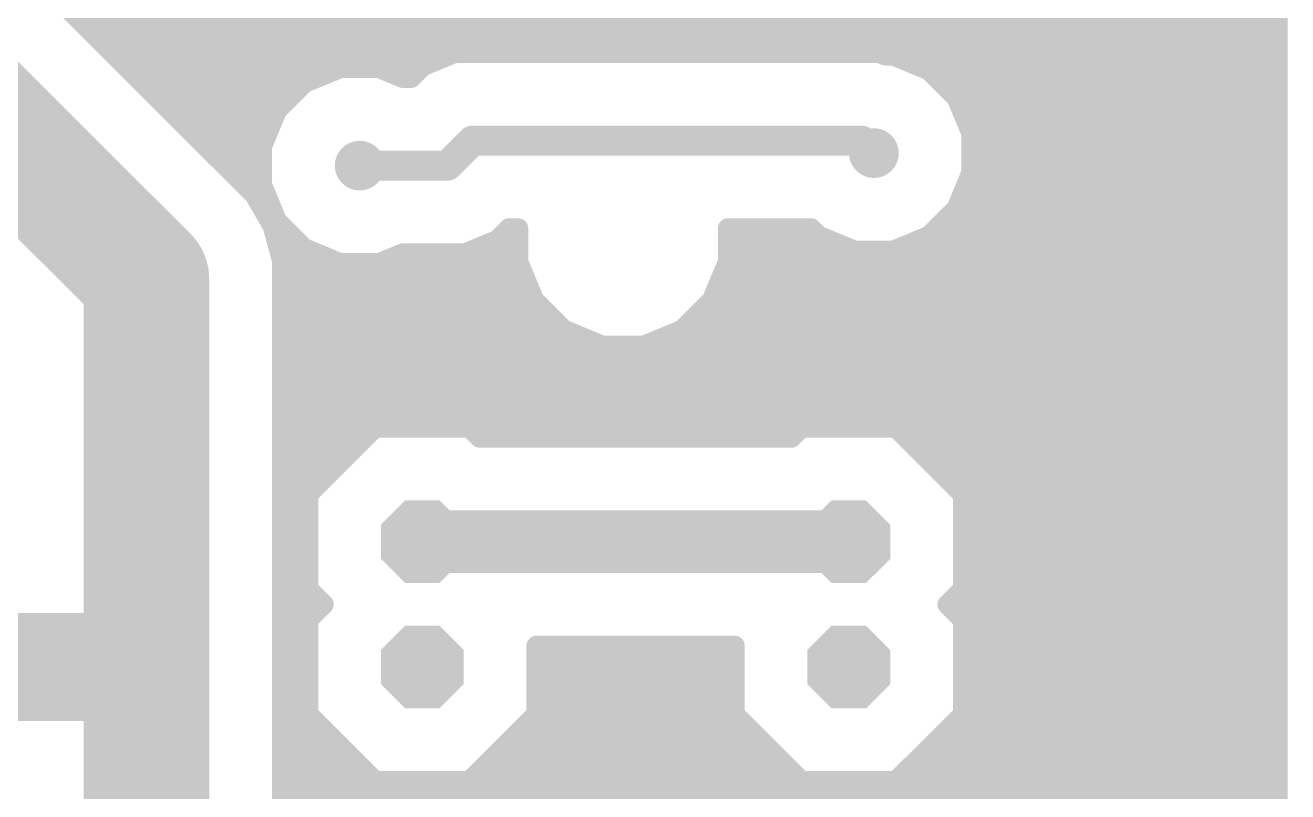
# Model space of a CAD drawing. Extents: x 0 to 141, y 0 to 150.
# Drawn here: x 20.91 to 46.48, y 93.99 to 109.52 of the extents above; entities that cross this region are included whole.
import ezdxf

# ---------------------------------------------------------------- set-up
doc = ezdxf.new("R2010")
doc.units = 0
for name, color, linetype in [('16', 175, 'CONTINUOUS'), ('17', 82, 'CONTINUOUS'), ('18', 82, 'CONTINUOUS')]:
    doc.layers.add(name, color=color, linetype=linetype)

# ---------------------------------------------------------------- blocks, each defined once
blk = doc.blocks.new('OCTAGONP')
at = {"const_width": 0.5}
blk.add_lwpolyline([(-0.25, -0.1036), (-0.25, 0.1036), (-0.1036, 0.25), (0.1036, 0.25), (0.25, 0.1036), (0.25, -0.1036), (0.1036, -0.25), (-0.1036, -0.25), (-0.25, -0.1036), (-0.25, 0.1036)], dxfattribs=at)
blk = doc.blocks.new('ROUNDV')
at = {"const_width": 0.5}
blk.add_lwpolyline([(0, -0.25, 1), (0, 0.25, 1), (0, -0.25)], format="xyb", dxfattribs=at)

msp = doc.modelspace()

# ---------------------------------------------------------------- linework, layer by layer
at = {"layer": '16'}
for points, const_width in [([(46.2788, 130.2673), (46.2788, 87.3055)], 0.4064), ([(23.368, 104.394), (18.542, 109.22)], 2.54), ([(25.5631, 106.0784), (21.2852, 110.3563)], 0.4064), ([(21.9135, 109.728), (46.2788, 109.728)], 0.4064), ([(22.3199, 109.3216), (46.2788, 109.3216)], 0.4064), ([(22.7263, 108.9152), (29.4957, 108.9152)], 0.4064), ([(29.6183, 108.966), (28.9648, 108.6953)], 0.4064), ([(38.1997, 108.966), (29.6183, 108.966)], 0.4064), ([(38.3339, 108.9104), (38.1997, 108.966)], 0.4064), ([(38.3223, 108.9152), (46.2788, 108.9152)], 0.4064), ([(38.4931, 108.9104), (38.3339, 108.9104)], 0.4064), ([(39.2195, 108.6095), (38.4931, 108.9104)], 0.4064), ([(23.1327, 108.5088), (26.9365, 108.5088)], 0.4064), ([(27.2929, 108.6564), (26.5665, 108.3555)], 0.4064), ([(28.0791, 108.6564), (27.2929, 108.6564)], 0.4064), ([(28.5581, 108.458), (28.0791, 108.6564)], 0.4064), ([(28.4355, 108.5088), (28.7783, 108.5088)], 0.4064), ([(28.9648, 108.6953), (28.7275, 108.458)], 0.4064), ([(39.7755, 108.0535), (39.2195, 108.6095)], 0.4064), ([(39.3202, 108.5088), (46.2788, 108.5088)], 0.4064), ([(26.5665, 108.3555), (26.0105, 107.7995)], 0.4064), ([(28.7275, 108.458), (28.5581, 108.458)], 0.4064), ([(23.5391, 108.1024), (26.3133, 108.1024)], 0.4064), ([(39.7266, 108.1024), (46.2788, 108.1024)], 0.4064), ([(40.0764, 107.3271), (39.7755, 108.0535)], 0.4064), ([(26.0105, 107.7995), (25.7096, 107.0731)], 0.4064), ([(23.9455, 107.696), (25.9676, 107.696)], 0.4064), ([(39.9236, 107.696), (46.2788, 107.696)], 0.4064), ([(24.3519, 107.2896), (25.7993, 107.2896)], 0.4064), ([(29.464, 106.68), (29.972, 107.188)], 0.6096), ([(29.972, 107.188), (37.846, 107.188)], 0.6096), ([(37.846, 107.188), (38.1, 106.934)], 0.6096), ([(40.0764, 106.5409), (40.0764, 107.3271)], 0.4064), ([(40.0764, 107.2896), (46.2788, 107.2896)], 0.4064), ([(25.7096, 107.0731), (25.7096, 106.2869)], 0.4064), ([(24.7583, 106.8832), (25.7096, 106.8832)], 0.4064), ([(27.686, 106.68), (29.464, 106.68)], 0.6096), ([(40.0764, 106.8832), (46.2788, 106.8832)], 0.4064), ([(25.1647, 106.4768), (25.7096, 106.4768)], 0.4064), ([(39.7755, 105.8145), (40.0764, 106.5409)], 0.4064), ([(40.0499, 106.4768), (46.2788, 106.4768)], 0.4064), ([(25.7096, 106.2869), (26.0105, 105.5605)], 0.4064), ([(25.9243, 105.4528), (25.5631, 106.0784)], 0.4064), ([(25.5677, 106.0704), (25.7993, 106.0704)], 0.4064), ([(39.8815, 106.0704), (46.2788, 106.0704)], 0.4064), ([(25.8023, 105.664), (25.9676, 105.664)], 0.4064), ([(39.2195, 105.2585), (39.7755, 105.8145)], 0.4064), ([(39.6251, 105.664), (46.2788, 105.664)], 0.4064), ([(23.368, 96.266), (23.368, 104.394)], 2.54), ([(26.1112, 104.7552), (25.9243, 105.4528)], 0.4064), ([(26.0105, 105.5605), (26.5665, 105.0045)], 0.4064), ([(30.4712, 105.1727), (30.7085, 105.41)], 0.4064), ([(30.7085, 105.41), (30.8968, 105.41)], 0.4064), ([(30.8968, 105.41), (30.8968, 104.7337)], 0.4064), ([(35.1432, 104.7337), (35.1432, 105.41)], 0.4064), ([(35.1432, 105.41), (36.8289, 105.41)], 0.4064), ([(36.8289, 105.41), (36.9805, 105.2585)], 0.4064), ([(25.9766, 105.2576), (26.3133, 105.2576)], 0.4064), ([(29.8177, 104.902), (30.4712, 105.1727)], 0.4064), ([(30.5561, 105.2576), (30.8968, 105.2576)], 0.4064), ([(35.1432, 105.2576), (36.9826, 105.2576)], 0.4064), ([(36.9805, 105.2585), (37.7069, 104.9576)], 0.4064), ([(38.4931, 104.9576), (39.2195, 105.2585)], 0.4064), ([(39.2174, 105.2576), (46.2788, 105.2576)], 0.4064), ([(26.5665, 105.0045), (27.2929, 104.7036)], 0.4064), ([(28.0791, 104.7036), (28.5581, 104.902)], 0.4064), ([(28.5581, 104.902), (29.8177, 104.902)], 0.4064), ([(37.7069, 104.9576), (38.4931, 104.9576)], 0.4064), ([(26.0855, 104.8512), (26.9365, 104.8512)], 0.4064), ([(26.1112, 93.1337), (26.1112, 104.7552)], 0.4064), ([(27.2929, 104.7036), (28.0791, 104.7036)], 0.4064), ([(28.4355, 104.8512), (30.8968, 104.8512)], 0.4064), ([(30.8968, 104.7337), (31.22, 103.9533)], 0.4064), ([(34.82, 103.9533), (35.1432, 104.7337)], 0.4064), ([(35.1432, 104.8512), (46.2788, 104.8512)], 0.4064), ([(26.1112, 104.4448), (31.0165, 104.4448)], 0.4064), ([(35.0235, 104.4448), (46.2788, 104.4448)], 0.4064), ([(26.1112, 104.0384), (31.1848, 104.0384)], 0.4064), ([(31.22, 103.9533), (31.8173, 103.356)], 0.4064), ([(34.2227, 103.356), (34.82, 103.9533)], 0.4064), ([(34.8552, 104.0384), (46.2788, 104.0384)], 0.4064), ([(26.1112, 103.632), (31.5413, 103.632)], 0.4064), ([(34.4987, 103.632), (46.2788, 103.632)], 0.4064), ([(31.8173, 103.356), (32.5977, 103.0328)], 0.4064), ([(33.4423, 103.0328), (34.2227, 103.356)], 0.4064), ([(26.1112, 103.2256), (32.1322, 103.2256)], 0.4064), ([(33.9078, 103.2256), (46.2788, 103.2256)], 0.4064), ([(32.5977, 103.0328), (33.4423, 103.0328)], 0.4064), ([(26.1112, 102.8192), (46.2788, 102.8192)], 0.4064), ([(26.1112, 102.4128), (46.2788, 102.4128)], 0.4064), ([(26.1112, 102.0064), (46.2788, 102.0064)], 0.4064), ([(26.1112, 101.6), (46.2788, 101.6)], 0.4064), ([(27.9986, 101.3714), (26.6446, 100.0174)], 0.4064), ([(29.9134, 101.3714), (27.9986, 101.3714)], 0.4064), ([(30.1166, 101.1682), (29.9134, 101.3714)], 0.4064), ([(36.6346, 101.3714), (36.4314, 101.1682)], 0.4064), ([(38.5494, 101.3714), (36.6346, 101.3714)], 0.4064), ([(39.9034, 100.0174), (38.5494, 101.3714)], 0.4064), ([(26.1112, 101.1936), (27.8208, 101.1936)], 0.4064), ([(30.0912, 101.1936), (36.4568, 101.1936)], 0.4064), ([(36.4314, 101.1682), (30.1166, 101.1682)], 0.4064), ([(38.7272, 101.1936), (46.2788, 101.1936)], 0.4064), ([(26.1112, 100.7872), (27.4144, 100.7872)], 0.4064), ([(39.1336, 100.7872), (46.2788, 100.7872)], 0.4064), ([(26.1112, 100.3808), (27.008, 100.3808)], 0.4064), ([(39.54, 100.3808), (46.2788, 100.3808)], 0.4064), ([(26.1112, 99.9744), (26.6446, 99.9744)], 0.4064), ([(26.6446, 100.0174), (26.6446, 98.1026)], 0.4064), ([(39.9034, 98.1026), (39.9034, 100.0174)], 0.4064), ([(39.9034, 99.9744), (46.2788, 99.9744)], 0.4064), ([(26.1112, 99.568), (26.6446, 99.568)], 0.4064), ([(39.9034, 99.568), (46.2788, 99.568)], 0.4064), ([(28.956, 99.06), (37.592, 99.06)], 1.27), ([(26.1112, 99.1616), (26.6446, 99.1616)], 0.4064), ([(39.9034, 99.1616), (46.2788, 99.1616)], 0.4064), ([(26.1112, 98.7552), (26.6446, 98.7552)], 0.4064), ([(39.9034, 98.7552), (46.2788, 98.7552)], 0.4064), ([(26.1112, 98.3488), (26.6446, 98.3488)], 0.4064), ([(39.9034, 98.3488), (46.2788, 98.3488)], 0.4064), ([(26.6446, 98.1026), (26.9572, 97.79)], 0.4064), ([(39.5908, 97.79), (39.9034, 98.1026)], 0.4064), ([(26.1112, 97.9424), (26.8048, 97.9424)], 0.4064), ([(26.9572, 97.79), (26.6446, 97.4774)], 0.4064), ([(39.9034, 97.4774), (39.5908, 97.79)], 0.4064), ([(39.7432, 97.9424), (46.2788, 97.9424)], 0.4064), ([(26.1112, 97.536), (26.7032, 97.536)], 0.4064), ([(26.6446, 97.4774), (26.6446, 95.5626)], 0.4064), ([(39.8448, 97.536), (46.2788, 97.536)], 0.4064), ([(39.9034, 95.5626), (39.9034, 97.4774)], 0.4064), ([(20.066, 96.52), (23.114, 96.52)], 2.1844), ([(23.114, 96.52), (23.368, 96.266)], 2.1844), ([(23.368, 90.0684), (23.368, 96.266)], 2.54), ([(26.1112, 97.1296), (26.6446, 97.1296)], 0.4064), ([(39.9034, 97.1296), (46.2788, 97.1296)], 0.4064), ([(26.1112, 96.7232), (26.6446, 96.7232)], 0.4064), ([(31.2674, 95.5626), (31.2674, 96.9518)], 0.4064), ([(31.2674, 96.9518), (35.2806, 96.9518)], 0.4064), ([(31.2674, 96.7232), (35.2806, 96.7232)], 0.4064), ([(35.2806, 96.9518), (35.2806, 95.5626)], 0.4064), ([(39.9034, 96.7232), (46.2788, 96.7232)], 0.4064), ([(26.1112, 96.3168), (26.6446, 96.3168)], 0.4064), ([(31.2674, 96.3168), (35.2806, 96.3168)], 0.4064), ([(39.9034, 96.3168), (46.2788, 96.3168)], 0.4064), ([(26.1112, 95.9104), (26.6446, 95.9104)], 0.4064), ([(31.2674, 95.9104), (35.2806, 95.9104)], 0.4064), ([(39.9034, 95.9104), (46.2788, 95.9104)], 0.4064), ([(26.1112, 95.504), (26.7032, 95.504)], 0.4064), ([(26.6446, 95.5626), (27.9986, 94.2086)], 0.4064), ([(29.9134, 94.2086), (31.2674, 95.5626)], 0.4064), ([(31.2088, 95.504), (35.3392, 95.504)], 0.4064), ([(35.2806, 95.5626), (36.6346, 94.2086)], 0.4064), ([(38.5494, 94.2086), (39.9034, 95.5626)], 0.4064), ([(39.8448, 95.504), (46.2788, 95.504)], 0.4064), ([(26.1112, 95.0976), (27.1096, 95.0976)], 0.4064), ([(30.8024, 95.0976), (35.7456, 95.0976)], 0.4064), ([(39.4384, 95.0976), (46.2788, 95.0976)], 0.4064), ([(26.1112, 94.6912), (27.516, 94.6912)], 0.4064), ([(30.396, 94.6912), (36.152, 94.6912)], 0.4064), ([(39.032, 94.6912), (46.2788, 94.6912)], 0.4064), ([(26.1112, 94.2848), (27.9224, 94.2848)], 0.4064), ([(27.9986, 94.2086), (29.9134, 94.2086)], 0.4064), ([(29.9896, 94.2848), (36.5584, 94.2848)], 0.4064), ([(36.6346, 94.2086), (38.5494, 94.2086)], 0.4064), ([(38.6256, 94.2848), (46.2788, 94.2848)], 0.4064), ([(26.1112, 93.8784), (46.2788, 93.8784)], 0.4064)]:
    msp.add_lwpolyline(points, dxfattribs=dict(at, const_width=const_width))
for points, const_width in [([(22.3199, 109.4232, 1), (22.3199, 109.22)], 0.2032), ([(46.2788, 109.22, 1), (46.2788, 109.4232)], 0.2032), ([(22.7263, 109.0168, 1), (22.7263, 108.8136)], 0.2032), ([(29.4957, 108.8136, 1), (29.4957, 109.0168)], 0.2032), ([(29.6183, 109.0676, 1), (29.6183, 108.8644)], 0.2032), ([(29.6572, 108.8721, 1), (29.5795, 109.0599)], 0.2032), ([(38.2385, 109.0599, 1), (38.1608, 108.8721)], 0.2032), ([(38.1997, 108.8644, 1), (38.1997, 109.0676)], 0.2032), ([(38.3223, 109.0168, 1), (38.3223, 108.8136)], 0.2032), ([(38.3339, 109.012, 1), (38.3339, 108.8088)], 0.2032), ([(38.295, 108.8165, 1), (38.3728, 109.0043)], 0.2032), ([(38.532, 109.0043, 1), (38.4543, 108.8165)], 0.2032), ([(38.4931, 108.8088, 1), (38.4931, 109.012)], 0.2032), ([(46.2788, 108.8136, 1), (46.2788, 109.0168)], 0.2032), ([(23.1327, 108.6104, 1), (23.1327, 108.4072)], 0.2032), ([(26.9365, 108.4072, 1), (26.9365, 108.6104)], 0.2032), ([(27.2929, 108.758, 1), (27.2929, 108.5548)], 0.2032), ([(27.3317, 108.5625, 1), (27.254, 108.7503)], 0.2032), ([(28.118, 108.7503, 1), (28.0403, 108.5625)], 0.2032), ([(28.0791, 108.5548, 1), (28.0791, 108.758)], 0.2032), ([(28.4355, 108.6104, 1), (28.4355, 108.4072)], 0.2032), ([(28.7783, 108.4072, 1), (28.7783, 108.6104)], 0.2032), ([(28.926, 108.7892, 1), (29.0037, 108.6014)], 0.2032), ([(29.0367, 108.6235, 1), (28.893, 108.7672)], 0.2032), ([(39.2914, 108.6814, 1), (39.1477, 108.5377)], 0.2032), ([(39.1807, 108.5156, 1), (39.2584, 108.7034)], 0.2032), ([(39.3202, 108.6104, 1), (39.3202, 108.4072)], 0.2032), ([(46.2788, 108.4072, 1), (46.2788, 108.6104)], 0.2032), ([(26.5276, 108.4494, 1), (26.6053, 108.2616)], 0.2032), ([(26.6383, 108.2837, 1), (26.4946, 108.4274)], 0.2032), ([(28.5581, 108.5596, 1), (28.5581, 108.3564)], 0.2032), ([(28.5192, 108.3641, 1), (28.597, 108.5519)], 0.2032), ([(28.6557, 108.5298, 1), (28.7994, 108.3862)], 0.2032), ([(28.7275, 108.3564, 1), (28.7275, 108.5596)], 0.2032), ([(23.5391, 108.204, 1), (23.5391, 108.0008)], 0.2032), ([(26.3133, 108.0008, 1), (26.3133, 108.204)], 0.2032), ([(39.7266, 108.204, 1), (39.7266, 108.0008)], 0.2032), ([(39.8694, 108.0924, 1), (39.6816, 108.0147)], 0.2032), ([(39.7037, 107.9817, 1), (39.8474, 108.1254)], 0.2032), ([(46.2788, 108.0008, 1), (46.2788, 108.204)], 0.2032), ([(25.9386, 107.8714, 1), (26.0823, 107.7277)], 0.2032), ([(26.1044, 107.7607, 1), (25.9166, 107.8384)], 0.2032), ([(23.9455, 107.7976, 1), (23.9455, 107.5944)], 0.2032), ([(25.9676, 107.5944, 1), (25.9676, 107.7976)], 0.2032), ([(39.9236, 107.7976, 1), (39.9236, 107.5944)], 0.2032), ([(46.2788, 107.5944, 1), (46.2788, 107.7976)], 0.2032), ([(24.3519, 107.3912, 1), (24.3519, 107.188)], 0.2032), ([(25.7993, 107.188, 1), (25.7993, 107.3912)], 0.2032), ([(29.972, 107.3404, 1), (29.972, 107.0356)], 0.3048), ([(30.0798, 107.0802, 1), (29.8642, 107.2958)], 0.3048), ([(37.9538, 107.2958, 1), (37.7382, 107.0802)], 0.3048), ([(37.846, 107.0356, 1), (37.846, 107.3404)], 0.3048), ([(40.178, 107.3271, 1), (39.9748, 107.3271)], 0.2032), ([(40.0764, 107.3912, 1), (40.0764, 107.188)], 0.2032), ([(39.9825, 107.2883, 1), (40.1703, 107.366)], 0.2032), ([(46.2788, 107.188, 1), (46.2788, 107.3912)], 0.2032), ([(25.8112, 107.0731, 1), (25.608, 107.0731)], 0.2032), ([(25.6157, 107.112, 1), (25.8035, 107.0343)], 0.2032), ([(37.9922, 106.8262, 1), (38.2078, 107.0418)], 0.3048), ([(24.7583, 106.9848, 1), (24.7583, 106.7816)], 0.2032), ([(25.7096, 106.7816, 1), (25.7096, 106.9848)], 0.2032), ([(27.686, 106.8324, 1), (27.686, 106.5276)], 0.3048), ([(29.3562, 106.7878, 1), (29.5718, 106.5722)], 0.3048), ([(29.464, 106.5276, 1), (29.464, 106.8324)], 0.3048), ([(40.0764, 106.9848, 1), (40.0764, 106.7816)], 0.2032), ([(46.2788, 106.7816, 1), (46.2788, 106.9848)], 0.2032), ([(25.1647, 106.5784, 1), (25.1647, 106.3752)], 0.2032), ([(25.7096, 106.3752, 1), (25.7096, 106.5784)], 0.2032), ([(40.0499, 106.5784, 1), (40.0499, 106.3752)], 0.2032), ([(39.9748, 106.5409, 1), (40.178, 106.5409)], 0.2032), ([(40.1703, 106.502, 1), (39.9825, 106.5797)], 0.2032), ([(46.2788, 106.3752, 1), (46.2788, 106.5784)], 0.2032), ([(25.8035, 106.3257, 1), (25.6157, 106.248)], 0.2032), ([(25.608, 106.2869, 1), (25.8112, 106.2869)], 0.2032), ([(25.6511, 106.1292, 1), (25.4751, 106.0276)], 0.2032), ([(25.5677, 106.172, 1), (25.5677, 105.9688)], 0.2032), ([(25.4913, 106.0065, 1), (25.6349, 106.1502)], 0.2032), ([(25.7993, 105.9688, 1), (25.7993, 106.172)], 0.2032), ([(39.8815, 106.172, 1), (39.8815, 105.9688)], 0.2032), ([(46.2788, 105.9688, 1), (46.2788, 106.172)], 0.2032), ([(25.8023, 105.7656, 1), (25.8023, 105.5624)], 0.2032), ([(25.9676, 105.5624, 1), (25.9676, 105.7656)], 0.2032), ([(39.6251, 105.7656, 1), (39.6251, 105.5624)], 0.2032), ([(39.6816, 105.8533, 1), (39.8694, 105.7756)], 0.2032), ([(39.8474, 105.7426, 1), (39.7037, 105.8863)], 0.2032), ([(46.2788, 105.5624, 1), (46.2788, 105.7656)], 0.2032), ([(24.003, 104.394, 1), (22.733, 104.394)], 1.27), ([(26.0224, 105.4791, 1), (25.8261, 105.4265)], 0.2032), ([(25.8363, 105.402, 1), (26.0122, 105.5036)], 0.2032), ([(26.0823, 105.6323, 1), (25.9386, 105.4886)], 0.2032), ([(25.9166, 105.5216, 1), (26.1044, 105.5993)], 0.2032), ([(30.7085, 105.5116, 1), (30.7085, 105.3084)], 0.2032), ([(30.7803, 105.3382, 1), (30.6366, 105.4818)], 0.2032), ([(30.9984, 105.41, 1), (30.7952, 105.41)], 0.2032), ([(30.8968, 105.3084, 1), (30.8968, 105.5116)], 0.2032), ([(35.2448, 105.41, 1), (35.0416, 105.41)], 0.2032), ([(35.1432, 105.5116, 1), (35.1432, 105.3084)], 0.2032), ([(36.9008, 105.4818, 1), (36.7571, 105.3382)], 0.2032), ([(36.8289, 105.3084, 1), (36.8289, 105.5116)], 0.2032), ([(22.919, 103.945, 1), (23.817, 104.843)], 1.27), ([(25.9766, 105.3592, 1), (25.9766, 105.156)], 0.2032), ([(26.3133, 105.156, 1), (26.3133, 105.3592)], 0.2032), ([(30.3993, 105.2445, 1), (30.543, 105.1008)], 0.2032), ([(30.51, 105.0788, 1), (30.4323, 105.2666)], 0.2032), ([(30.5561, 105.3592, 1), (30.5561, 105.156)], 0.2032), ([(30.8968, 105.156, 1), (30.8968, 105.3592)], 0.2032), ([(35.1432, 105.3592, 1), (35.1432, 105.156)], 0.2032), ([(37.0193, 105.3524, 1), (36.9416, 105.1646)], 0.2032), ([(36.9086, 105.1866, 1), (37.0523, 105.3303)], 0.2032), ([(36.9826, 105.156, 1), (36.9826, 105.3592)], 0.2032), ([(39.2174, 105.3592, 1), (39.2174, 105.156)], 0.2032), ([(39.1477, 105.3303, 1), (39.2914, 105.1866)], 0.2032), ([(39.2584, 105.1646, 1), (39.1807, 105.3524)], 0.2032), ([(46.2788, 105.156, 1), (46.2788, 105.3592)], 0.2032), ([(26.6053, 105.0984, 1), (26.5276, 104.9106)], 0.2032), ([(26.4946, 104.9326, 1), (26.6383, 105.0763)], 0.2032), ([(28.5581, 105.0036, 1), (28.5581, 104.8004)], 0.2032), ([(28.597, 104.8081, 1), (28.5192, 104.9959)], 0.2032), ([(29.7788, 104.9959, 1), (29.8565, 104.8081)], 0.2032), ([(29.8177, 104.8004, 1), (29.8177, 105.0036)], 0.2032), ([(37.7069, 105.0592, 1), (37.7069, 104.856)], 0.2032), ([(37.668, 104.8637, 1), (37.7457, 105.0515)], 0.2032), ([(38.4543, 105.0515, 1), (38.532, 104.8637)], 0.2032), ([(38.4931, 104.856, 1), (38.4931, 105.0592)], 0.2032), ([(26.0855, 104.9528, 1), (26.0855, 104.7496)], 0.2032), ([(26.2128, 104.7552, 1), (26.0096, 104.7552)], 0.2032), ([(26.0131, 104.7289, 1), (26.2093, 104.7814)], 0.2032), ([(26.9365, 104.7496, 1), (26.9365, 104.9528)], 0.2032), ([(27.2929, 104.8052, 1), (27.2929, 104.602)], 0.2032), ([(27.254, 104.6097, 1), (27.3317, 104.7975)], 0.2032), ([(28.0403, 104.7975, 1), (28.118, 104.6097)], 0.2032), ([(28.0791, 104.602, 1), (28.0791, 104.8052)], 0.2032), ([(28.4355, 104.9528, 1), (28.4355, 104.7496)], 0.2032), ([(30.9907, 104.7725, 1), (30.8029, 104.6948)], 0.2032), ([(30.7952, 104.7337, 1), (30.9984, 104.7337)], 0.2032), ([(30.8968, 104.7496, 1), (30.8968, 104.9528)], 0.2032), ([(35.1432, 104.9528, 1), (35.1432, 104.7496)], 0.2032), ([(35.0416, 104.7337, 1), (35.2448, 104.7337)], 0.2032), ([(35.2371, 104.6948, 1), (35.0493, 104.7725)], 0.2032), ([(46.2788, 104.7496, 1), (46.2788, 104.9528)], 0.2032), ([(26.1112, 104.5464, 1), (26.1112, 104.3432)], 0.2032), ([(31.0165, 104.3432, 1), (31.0165, 104.5464)], 0.2032), ([(35.0235, 104.5464, 1), (35.0235, 104.3432)], 0.2032), ([(46.2788, 104.3432, 1), (46.2788, 104.5464)], 0.2032), ([(26.1112, 104.14, 1), (26.1112, 103.9368)], 0.2032), ([(31.2919, 104.0251, 1), (31.1482, 103.8815)], 0.2032), ([(31.1262, 103.9144, 1), (31.3139, 103.9922)], 0.2032), ([(31.1848, 103.9368, 1), (31.1848, 104.14)], 0.2032), ([(34.7261, 103.9922, 1), (34.9138, 103.9144)], 0.2032), ([(34.8918, 103.8815, 1), (34.7481, 104.0251)], 0.2032), ([(34.8552, 104.14, 1), (34.8552, 103.9368)], 0.2032), ([(46.2788, 103.9368, 1), (46.2788, 104.14)], 0.2032), ([(26.1112, 103.7336, 1), (26.1112, 103.5304)], 0.2032), ([(31.5413, 103.5304, 1), (31.5413, 103.7336)], 0.2032), ([(34.4987, 103.7336, 1), (34.4987, 103.5304)], 0.2032), ([(46.2788, 103.5304, 1), (46.2788, 103.7336)], 0.2032), ([(31.8562, 103.4499, 1), (31.7784, 103.2622)], 0.2032), ([(34.2616, 103.2622, 1), (34.1838, 103.4499)], 0.2032), ([(26.1112, 103.3272, 1), (26.1112, 103.124)], 0.2032), ([(31.7455, 103.2842, 1), (31.8891, 103.4279)], 0.2032), ([(32.1322, 103.124, 1), (32.1322, 103.3272)], 0.2032), ([(33.9078, 103.3272, 1), (33.9078, 103.124)], 0.2032), ([(34.1509, 103.4279, 1), (34.2945, 103.2842)], 0.2032), ([(46.2788, 103.124, 1), (46.2788, 103.3272)], 0.2032), ([(32.5977, 103.1344, 1), (32.5977, 102.9312)], 0.2032), ([(32.5588, 102.9389, 1), (32.6365, 103.1267)], 0.2032), ([(33.4035, 103.1267, 1), (33.4812, 102.9389)], 0.2032), ([(33.4423, 102.9312, 1), (33.4423, 103.1344)], 0.2032), ([(26.1112, 102.9208, 1), (26.1112, 102.7176)], 0.2032), ([(46.2788, 102.7176, 1), (46.2788, 102.9208)], 0.2032), ([(26.1112, 102.5144, 1), (26.1112, 102.3112)], 0.2032), ([(46.2788, 102.3112, 1), (46.2788, 102.5144)], 0.2032), ([(26.1112, 102.108, 1), (26.1112, 101.9048)], 0.2032), ([(46.2788, 101.9048, 1), (46.2788, 102.108)], 0.2032), ([(26.1112, 101.7016, 1), (26.1112, 101.4984)], 0.2032), ([(46.2788, 101.4984, 1), (46.2788, 101.7016)], 0.2032), ([(27.9986, 101.473, 1), (27.9986, 101.2698)], 0.2032), ([(28.0704, 101.2996, 1), (27.9267, 101.4432)], 0.2032), ([(29.9853, 101.4432, 1), (29.8416, 101.2996)], 0.2032), ([(29.9134, 101.2698, 1), (29.9134, 101.473)], 0.2032), ([(36.6346, 101.473, 1), (36.6346, 101.2698)], 0.2032), ([(36.7064, 101.2996, 1), (36.5627, 101.4432)], 0.2032), ([(38.6213, 101.4432, 1), (38.4776, 101.2996)], 0.2032), ([(38.5494, 101.2698, 1), (38.5494, 101.473)], 0.2032), ([(26.1112, 101.2952, 1), (26.1112, 101.092)], 0.2032), ([(27.8208, 101.092, 1), (27.8208, 101.2952)], 0.2032), ([(30.0912, 101.2952, 1), (30.0912, 101.092)], 0.2032), ([(30.1166, 101.2698, 1), (30.1166, 101.0666)], 0.2032), ([(30.0448, 101.0964, 1), (30.1884, 101.24)], 0.2032), ([(36.3595, 101.24, 1), (36.5032, 101.0964)], 0.2032), ([(36.4314, 101.0666, 1), (36.4314, 101.2698)], 0.2032), ([(36.4568, 101.092, 1), (36.4568, 101.2952)], 0.2032), ([(38.7272, 101.2952, 1), (38.7272, 101.092)], 0.2032), ([(46.2788, 101.092, 1), (46.2788, 101.2952)], 0.2032), ([(26.1112, 100.8888, 1), (26.1112, 100.6856)], 0.2032), ([(27.4144, 100.6856, 1), (27.4144, 100.8888)], 0.2032), ([(39.1336, 100.8888, 1), (39.1336, 100.6856)], 0.2032), ([(46.2788, 100.6856, 1), (46.2788, 100.8888)], 0.2032), ([(26.1112, 100.4824, 1), (26.1112, 100.2792)], 0.2032), ([(27.008, 100.2792, 1), (27.008, 100.4824)], 0.2032), ([(39.54, 100.4824, 1), (39.54, 100.2792)], 0.2032), ([(46.2788, 100.2792, 1), (46.2788, 100.4824)], 0.2032), ([(26.1112, 100.076, 1), (26.1112, 99.8728)], 0.2032), ([(26.7462, 100.0174, 1), (26.543, 100.0174)], 0.2032), ([(26.5728, 100.0893, 1), (26.7164, 99.9456)], 0.2032), ([(26.6446, 99.8728, 1), (26.6446, 100.076)], 0.2032), ([(40.005, 100.0174, 1), (39.8018, 100.0174)], 0.2032), ([(39.9034, 100.076, 1), (39.9034, 99.8728)], 0.2032), ([(39.8316, 99.9456, 1), (39.9752, 100.0893)], 0.2032), ([(46.2788, 99.8728, 1), (46.2788, 100.076)], 0.2032), ([(26.1112, 99.6696, 1), (26.1112, 99.4664)], 0.2032), ([(26.6446, 99.4664, 1), (26.6446, 99.6696)], 0.2032), ([(39.9034, 99.6696, 1), (39.9034, 99.4664)], 0.2032), ([(46.2788, 99.4664, 1), (46.2788, 99.6696)], 0.2032), ([(28.956, 99.3775, 1), (28.956, 98.7425)], 0.635), ([(37.592, 98.7425, 1), (37.592, 99.3775)], 0.635), ([(26.1112, 99.2632, 1), (26.1112, 99.06)], 0.2032), ([(26.6446, 99.06, 1), (26.6446, 99.2632)], 0.2032), ([(39.9034, 99.2632, 1), (39.9034, 99.06)], 0.2032), ([(46.2788, 99.06, 1), (46.2788, 99.2632)], 0.2032), ([(26.1112, 98.8568, 1), (26.1112, 98.6536)], 0.2032), ([(26.6446, 98.6536, 1), (26.6446, 98.8568)], 0.2032), ([(39.9034, 98.8568, 1), (39.9034, 98.6536)], 0.2032), ([(46.2788, 98.6536, 1), (46.2788, 98.8568)], 0.2032), ([(26.1112, 98.4504, 1), (26.1112, 98.2472)], 0.2032), ([(26.6446, 98.2472, 1), (26.6446, 98.4504)], 0.2032), ([(39.9034, 98.4504, 1), (39.9034, 98.2472)], 0.2032), ([(46.2788, 98.2472, 1), (46.2788, 98.4504)], 0.2032), ([(26.7164, 98.1744, 1), (26.5728, 98.0307)], 0.2032), ([(26.543, 98.1026, 1), (26.7462, 98.1026)], 0.2032), ([(39.8018, 98.1026, 1), (40.005, 98.1026)], 0.2032), ([(39.9752, 98.0307, 1), (39.8316, 98.1744)], 0.2032), ([(26.1112, 98.044, 1), (26.1112, 97.8408)], 0.2032), ([(26.8048, 97.8408, 1), (26.8048, 98.044)], 0.2032), ([(27.029, 97.7182, 1), (26.8853, 97.8618)], 0.2032), ([(26.8853, 97.7182, 1), (27.029, 97.8618)], 0.2032), ([(39.6626, 97.8618, 1), (39.519, 97.7182)], 0.2032), ([(39.519, 97.8618, 1), (39.6626, 97.7182)], 0.2032), ([(39.7432, 98.044, 1), (39.7432, 97.8408)], 0.2032), ([(46.2788, 97.8408, 1), (46.2788, 98.044)], 0.2032), ([(26.1112, 97.6376, 1), (26.1112, 97.4344)], 0.2032), ([(26.7462, 97.4774, 1), (26.543, 97.4774)], 0.2032), ([(26.7032, 97.4344, 1), (26.7032, 97.6376)], 0.2032), ([(39.8448, 97.6376, 1), (39.8448, 97.4344)], 0.2032), ([(40.005, 97.4774, 1), (39.8018, 97.4774)], 0.2032), ([(46.2788, 97.4344, 1), (46.2788, 97.6376)], 0.2032), ([(23.5002, 96.9062, 1), (22.7278, 96.1338)], 1.0922), ([(24.003, 96.266, 1), (22.733, 96.266)], 1.27), ([(23.114, 95.9739, 1), (23.114, 97.0661)], 1.0922), ([(26.5728, 97.5493, 1), (26.7164, 97.4056)], 0.2032), ([(39.8316, 97.4056, 1), (39.9752, 97.5493)], 0.2032), ([(22.9818, 95.8798, 1), (23.7542, 96.6522)], 1.0922), ([(26.1112, 97.2312, 1), (26.1112, 97.028)], 0.2032), ([(26.6446, 97.028, 1), (26.6446, 97.2312)], 0.2032), ([(39.9034, 97.2312, 1), (39.9034, 97.028)], 0.2032), ([(46.2788, 97.028, 1), (46.2788, 97.2312)], 0.2032), ([(26.1112, 96.8248, 1), (26.1112, 96.6216)], 0.2032), ([(26.6446, 96.6216, 1), (26.6446, 96.8248)], 0.2032), ([(31.369, 96.9518, 1), (31.1658, 96.9518)], 0.2032), ([(31.2674, 97.0534, 1), (31.2674, 96.8502)], 0.2032), ([(31.2674, 96.8248, 1), (31.2674, 96.6216)], 0.2032), ([(35.3822, 96.9518, 1), (35.179, 96.9518)], 0.2032), ([(35.2806, 96.8502, 1), (35.2806, 97.0534)], 0.2032), ([(35.2806, 96.6216, 1), (35.2806, 96.8248)], 0.2032), ([(39.9034, 96.8248, 1), (39.9034, 96.6216)], 0.2032), ([(46.2788, 96.6216, 1), (46.2788, 96.8248)], 0.2032), ([(22.733, 96.266, 1), (24.003, 96.266)], 1.27), ([(26.1112, 96.4184, 1), (26.1112, 96.2152)], 0.2032), ([(26.6446, 96.2152, 1), (26.6446, 96.4184)], 0.2032), ([(31.2674, 96.4184, 1), (31.2674, 96.2152)], 0.2032), ([(35.2806, 96.2152, 1), (35.2806, 96.4184)], 0.2032), ([(39.9034, 96.4184, 1), (39.9034, 96.2152)], 0.2032), ([(46.2788, 96.2152, 1), (46.2788, 96.4184)], 0.2032), ([(26.1112, 96.012, 1), (26.1112, 95.8088)], 0.2032), ([(26.6446, 95.8088, 1), (26.6446, 96.012)], 0.2032), ([(31.2674, 96.012, 1), (31.2674, 95.8088)], 0.2032), ([(35.2806, 95.8088, 1), (35.2806, 96.012)], 0.2032), ([(39.9034, 96.012, 1), (39.9034, 95.8088)], 0.2032), ([(46.2788, 95.8088, 1), (46.2788, 96.012)], 0.2032), ([(26.1112, 95.6056, 1), (26.1112, 95.4024)], 0.2032), ([(26.7164, 95.6344, 1), (26.5728, 95.4907)], 0.2032), ([(26.543, 95.5626, 1), (26.7462, 95.5626)], 0.2032), ([(26.7032, 95.4024, 1), (26.7032, 95.6056)], 0.2032), ([(31.2088, 95.6056, 1), (31.2088, 95.4024)], 0.2032), ([(31.1658, 95.5626, 1), (31.369, 95.5626)], 0.2032), ([(31.3392, 95.4907, 1), (31.1956, 95.6344)], 0.2032), ([(35.3524, 95.6344, 1), (35.2088, 95.4907)], 0.2032), ([(35.179, 95.5626, 1), (35.3822, 95.5626)], 0.2032), ([(35.3392, 95.4024, 1), (35.3392, 95.6056)], 0.2032), ([(39.8448, 95.6056, 1), (39.8448, 95.4024)], 0.2032), ([(39.8018, 95.5626, 1), (40.005, 95.5626)], 0.2032), ([(39.9752, 95.4907, 1), (39.8316, 95.6344)], 0.2032), ([(46.2788, 95.4024, 1), (46.2788, 95.6056)], 0.2032), ([(26.1112, 95.1992, 1), (26.1112, 94.996)], 0.2032), ([(27.1096, 94.996, 1), (27.1096, 95.1992)], 0.2032), ([(30.8024, 95.1992, 1), (30.8024, 94.996)], 0.2032), ([(35.7456, 94.996, 1), (35.7456, 95.1992)], 0.2032), ([(39.4384, 95.1992, 1), (39.4384, 94.996)], 0.2032), ([(46.2788, 94.996, 1), (46.2788, 95.1992)], 0.2032), ([(26.1112, 94.7928, 1), (26.1112, 94.5896)], 0.2032), ([(27.516, 94.5896, 1), (27.516, 94.7928)], 0.2032), ([(30.396, 94.7928, 1), (30.396, 94.5896)], 0.2032), ([(36.152, 94.5896, 1), (36.152, 94.7928)], 0.2032), ([(39.032, 94.7928, 1), (39.032, 94.5896)], 0.2032), ([(46.2788, 94.5896, 1), (46.2788, 94.7928)], 0.2032), ([(26.1112, 94.3864, 1), (26.1112, 94.1832)], 0.2032), ([(27.9986, 94.3102, 1), (27.9986, 94.107)], 0.2032), ([(27.9224, 94.1832, 1), (27.9224, 94.3864)], 0.2032), ([(27.9267, 94.1368, 1), (28.0704, 94.2804)], 0.2032), ([(29.8416, 94.2804, 1), (29.9853, 94.1368)], 0.2032), ([(29.9896, 94.3864, 1), (29.9896, 94.1832)], 0.2032), ([(29.9134, 94.107, 1), (29.9134, 94.3102)], 0.2032), ([(36.6346, 94.3102, 1), (36.6346, 94.107)], 0.2032), ([(36.5584, 94.1832, 1), (36.5584, 94.3864)], 0.2032), ([(36.5627, 94.1368, 1), (36.7064, 94.2804)], 0.2032), ([(38.4776, 94.2804, 1), (38.6213, 94.1368)], 0.2032), ([(38.6256, 94.3864, 1), (38.6256, 94.1832)], 0.2032), ([(38.5494, 94.107, 1), (38.5494, 94.3102)], 0.2032), ([(46.2788, 94.1832, 1), (46.2788, 94.3864)], 0.2032), ([(26.1112, 93.98, 1), (26.1112, 93.7768)], 0.2032), ([(46.2788, 93.7768, 1), (46.2788, 93.98)], 0.2032)]:
    msp.add_lwpolyline(points, format="xyb", dxfattribs=dict(at, const_width=const_width))

# ---------------------------------------------------------------- block references
at = {"layer": '17', "xscale": 1.6764, "yscale": 1.6764, "rotation": 270}
for p in [(28.956, 99.06), (37.592, 99.06), (28.956, 96.52), (37.592, 96.52)]:
    msp.add_blockref('OCTAGONP', p, dxfattribs=at)
at = {"layer": '18', "xscale": 1.0064, "yscale": 1.0064}
for p in [(38.1, 106.934), (27.686, 106.68)]:
    msp.add_blockref('ROUNDV', p, dxfattribs=at)

doc.saveas('drawing.dxf')
